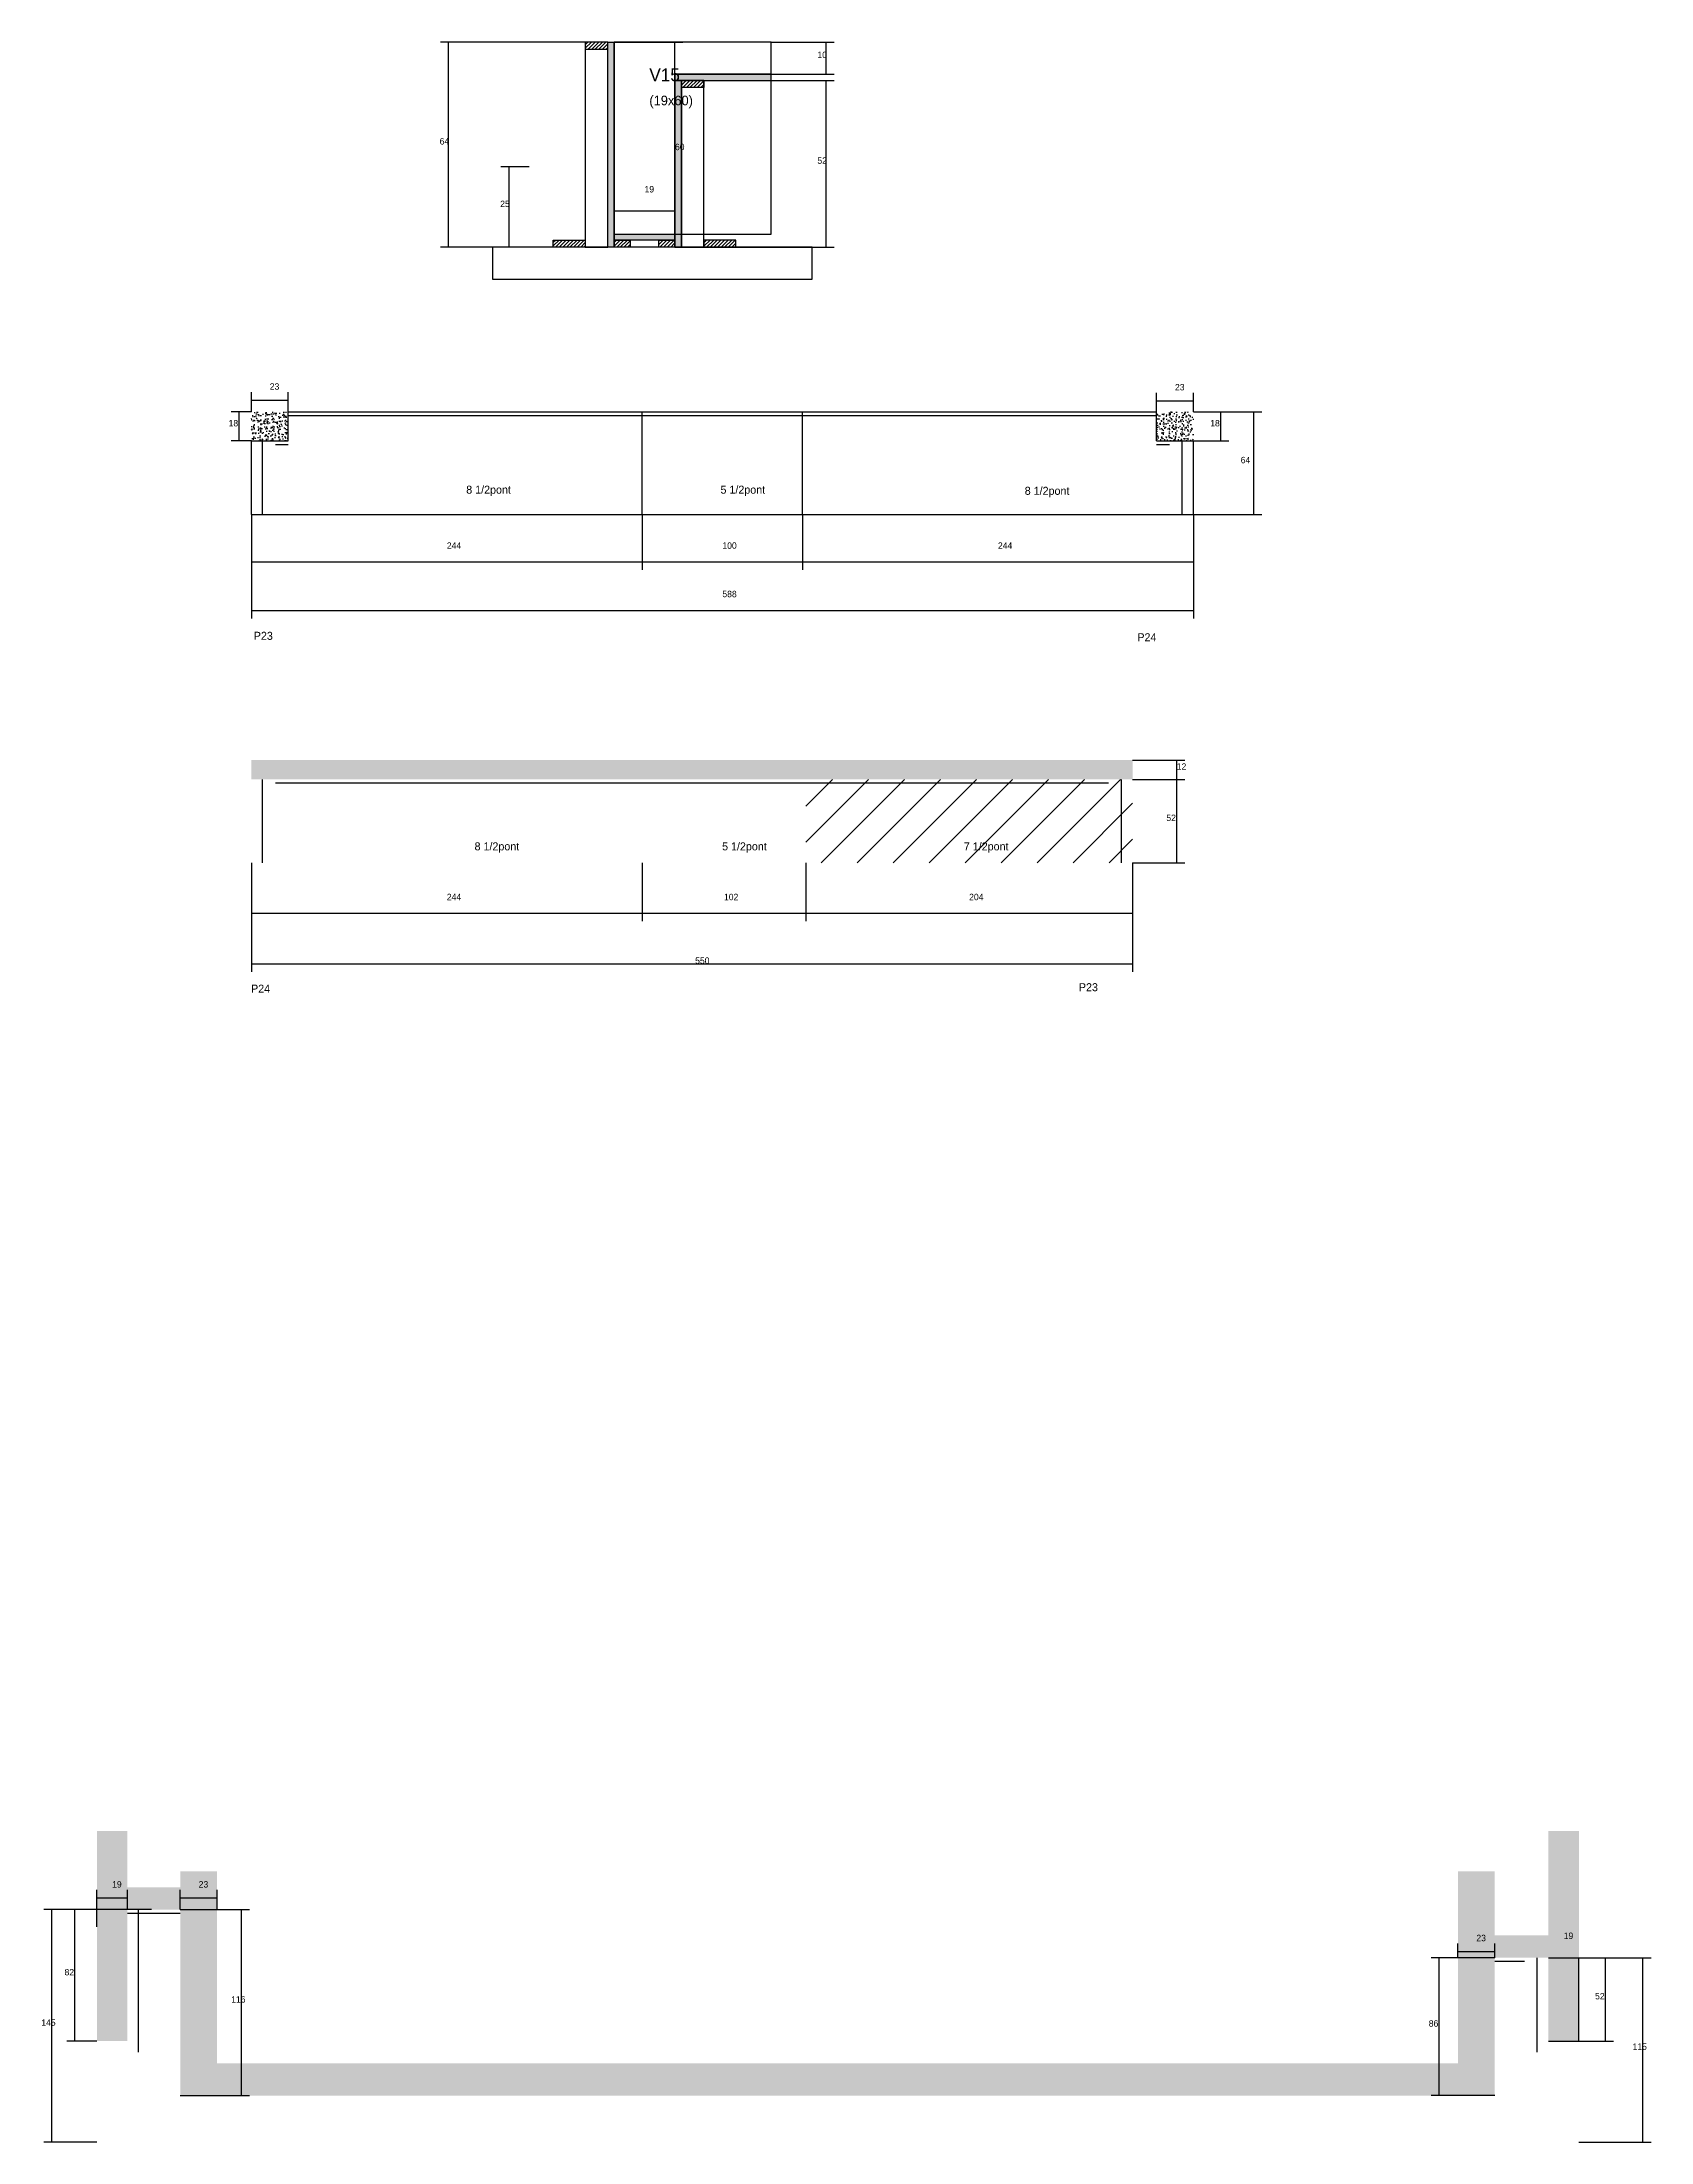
# Model space of a CAD drawing. Header units: metres. Extents: x -10353 to -6432, y 8505 to 9859.
# Drawn here: x -8559 to -7555, y 8505 to 9816 of the extents above; entities that cross this region are included whole.
import ezdxf

# ---------------------------------------------------------------- set-up
doc = ezdxf.new("R2010")
doc.units = ezdxf.units.M
for name, color, linetype in [('CONCRETO', 251, 'Continuous'), ('COTA', 4, 'Continuous'), ('Cota Seção (2x)', 4, 'Continuous'), ('Hachura', 253, 'Continuous'), ('Madeira', 126, 'Continuous'), ('NOMENCLATURA', 7, 'Continuous'), ('Painéis', 200, 'Continuous'), ('SARR_2.2x7', 40, 'Continuous'), ('Texto Seção', 7, 'Continuous')]:
    doc.layers.add(name, color=color, linetype=linetype)

msp = doc.modelspace()

# ---------------------------------------------------------------- hatches: boundary and pattern name
at = {"layer": 'COTA'}
h = msp.add_hatch(dxfattribs=at)
h.set_pattern_fill('AR-CONC', scale=0.03)
h.paths.add_polyline_path([(-8405.7, 9585.1), (-8428.7, 9585.1), (-8428.7, 9567.1), (-8405.7, 9567.1)])
h = msp.add_hatch(dxfattribs=at)
h.set_pattern_fill('AR-CONC', scale=0.03)
h.paths.add_polyline_path([(-7863.7, 9585.1), (-7863.7, 9567.1), (-7840.7, 9567.1), (-7840.7, 9585.1)])
h = msp.add_hatch(dxfattribs=at)
h.set_pattern_fill('AR-CONC', scale=0.03)
h.paths.add_polyline_path([(-8082.7, 9355.8), (-7878.7, 9355.8), (-7878.7, 9367.8), (-8428.7, 9367.8), (-8428.7, 9355.8)])
h = msp.add_hatch(dxfattribs=at)
h.set_pattern_fill('AR-CONC', scale=0.03)
h.paths.add_polyline_path([(-8450.1, 8554.4), (-8450.1, 8674.4), (-8473.1, 8674.4), (-8473.1, 8664.4), (-8506.1, 8664.4), (-8506.1, 8699.4), (-8525.1, 8699.4), (-8525.1, 8568.4), (-8506.1, 8568.4), (-8506.1, 8650.4), (-8473.1, 8650.4), (-8473.1, 8534.4), (-8450.1, 8534.4), (-7675.6, 8534.4), (-7652.6, 8534.4), (-7652.6, 8620.4), (-7619.1, 8620.4), (-7619.1, 8568.4), (-7600.1, 8568.4), (-7600.1, 8699.4), (-7619.1, 8699.4), (-7619.1, 8634.4), (-7652.6, 8634.4), (-7652.6, 8674.4), (-7675.6, 8674.4), (-7675.6, 8554.4)])
at = {"layer": 'Hachura'}
h = msp.add_hatch(dxfattribs=at)
h.set_pattern_fill('ANSI31', scale=0.5)
h.paths.add_polyline_path([(-8220.3, 9816), (-8220.3, 9811.6), (-8220.3, 9811.6), (-8206.3, 9811.6), (-8206.3, 9811.6), (-8206.3, 9816), (-8206.3, 9816), (-8220.3, 9816)])
h = msp.add_hatch(color=8, dxfattribs=at)
h.dxf.hatch_style = 1
h.paths.add_polyline_path([(-8206.3, 9816), (-8202.3, 9816), (-8202.3, 9816), (-8202.3, 9688), (-8202.3, 9688), (-8206.3, 9688), (-8206.3, 9688), (-8206.3, 9816)])
h = msp.add_hatch(color=8, dxfattribs=at)
h.dxf.hatch_style = 1
h.paths.add_polyline_path([(-8104.3, 9792), (-8104.3, 9796), (-8104.3, 9796), (-8164.3, 9796), (-8164.3, 9796), (-8164.3, 9792), (-8164.3, 9792), (-8104.3, 9792)])
h = msp.add_hatch(color=8, dxfattribs=at)
h.dxf.hatch_style = 1
h.paths.add_polyline_path([(-8160.3, 9792), (-8164.3, 9792), (-8164.3, 9792), (-8164.3, 9688), (-8164.3, 9688), (-8160.3, 9688), (-8160.3, 9688), (-8160.3, 9792)])
h = msp.add_hatch(dxfattribs=at)
h.set_pattern_fill('ANSI31', scale=0.5)
h.paths.add_polyline_path([(-8146.3, 9792), (-8146.3, 9787.6), (-8146.3, 9787.6), (-8160.3, 9787.6), (-8160.3, 9787.6), (-8160.3, 9792), (-8160.3, 9792), (-8146.3, 9792)])
h = msp.add_hatch(dxfattribs=at)
h.set_pattern_fill('ANSI31', scale=0.5)
h.paths.add_polyline_path([(-8240.3, 9688), (-8240.3, 9692.4), (-8240.3, 9692.4), (-8220.3, 9692.4), (-8220.3, 9692.4), (-8220.3, 9688), (-8220.3, 9688), (-8240.3, 9688)])
h = msp.add_hatch(color=8, dxfattribs=at)
h.dxf.hatch_style = 1
h.paths.add_polyline_path([(-8202.3, 9692.4), (-8202.3, 9696), (-8202.3, 9696), (-8164.3, 9696), (-8164.3, 9696), (-8164.3, 9692.4), (-8164.3, 9692.4), (-8202.3, 9692.4)])
h = msp.add_hatch(dxfattribs=at)
h.set_pattern_fill('ANSI31', scale=0.5)
h.paths.add_polyline_path([(-8202.3, 9688), (-8202.3, 9692.4), (-8202.3, 9692.4), (-8192.3, 9692.4), (-8192.3, 9692.4), (-8192.3, 9688), (-8192.3, 9688), (-8202.3, 9688)])
h = msp.add_hatch(dxfattribs=at)
h.set_pattern_fill('ANSI31', scale=0.5)
h.paths.add_polyline_path([(-8174.3, 9688), (-8174.3, 9692.4), (-8174.3, 9692.4), (-8164.3, 9692.4), (-8164.3, 9692.4), (-8164.3, 9688), (-8164.3, 9688), (-8174.3, 9688)])
h = msp.add_hatch(dxfattribs=at)
h.set_pattern_fill('ANSI31', scale=0.5)
h.paths.add_polyline_path([(-8126.3, 9688), (-8126.3, 9692.4), (-8126.3, 9692.4), (-8146.3, 9692.4), (-8146.3, 9692.4), (-8146.3, 9688), (-8146.3, 9688), (-8126.3, 9688)])
h = msp.add_hatch(dxfattribs=at)
h.set_pattern_fill('ANSI31', scale=5)
h.paths.add_polyline_path([(-8082.7, 9355.8), (-8082.7, 9303.8), (-7878.7, 9303.8), (-7878.7, 9355.8)])

# ---------------------------------------------------------------- linework, layer by layer
at = {"layer": 'CONCRETO'}
for points in [[(-8104.3, 9796), (-8104.3, 9816), (-8202.3, 9816), (-8202.3, 9816), (-8202.3, 9816), (-8202.3, 9696), (-8164.3, 9696), (-8164.3, 9786), (-8164.3, 9796)], [(-8202.3, 9696), (-8104.3, 9696), (-8104.3, 9816), (-8202.3, 9816)]]:
    msp.add_lwpolyline(points, close=True, dxfattribs=at)
at = {"layer": 'COTA'}
for p, q in [((-8220.3, 9816), (-8310.7, 9816)), ((-8305.7, 9688), (-8305.7, 9816)), ((-8104.3, 9816), (-8064.9, 9816)), ((-8069.9, 9796), (-8069.9, 9816)), ((-8146.3, 9792), (-8064.9, 9792)), ((-8104.3, 9796), (-8064.9, 9796)), ((-8069.9, 9688), (-8069.9, 9792)), ((-8255.3, 9738), (-8272.9, 9738)), ((-8267.9, 9688), (-8267.9, 9738)), ((-8240.3, 9688), (-8310.7, 9688)), ((-8248.4, 9688), (-8272.9, 9688)), ((-8126.3, 9688), (-8064.9, 9688)), ((-8428.7, 9585.1), (-8428.7, 9597.5)), ((-8405.7, 9585.1), (-8405.7, 9597.5)), ((-7863.7, 9585.1), (-7863.7, 9597.1)), ((-7840.7, 9585.1), (-7840.7, 9597.1)), ((-8428.7, 9585.1), (-8441.4, 9585.1)), ((-8436.4, 9567.1), (-8436.4, 9585.1)), ((-8428.7, 9592.5), (-8405.7, 9592.5)), ((-7863.7, 9592.1), (-7840.7, 9592.1)), ((-7840.7, 9585.1), (-7798.1, 9585.1)), ((-7840.7, 9585.1), (-7818.7, 9585.1)), ((-7823.7, 9567.1), (-7823.7, 9585.1)), ((-7803.1, 9521.1), (-7803.1, 9585.1)), ((-8428.7, 9567.1), (-8441.4, 9567.1)), ((-7840.7, 9567.1), (-7818.7, 9567.1)), ((-8428.7, 9521.1), (-8428.7, 9486.6)), ((-8428.7, 9521.1), (-8428.7, 9456.3)), ((-8184.7, 9521.1), (-8184.7, 9486.6)), ((-8184.7, 9521.1), (-8184.7, 9486.6)), ((-8084.7, 9521.1), (-8084.7, 9486.6)), ((-8084.7, 9521.1), (-8084.7, 9486.6)), ((-7840.7, 9521.1), (-7840.7, 9486.6)), ((-7840.7, 9521.1), (-7798.1, 9521.1)), ((-7840.7, 9521.1), (-7840.7, 9456.3)), ((-8428.7, 9491.6), (-8184.7, 9491.6)), ((-8184.7, 9491.6), (-8084.7, 9491.6)), ((-8084.7, 9491.6), (-7840.7, 9491.6)), ((-8428.7, 9461.3), (-7840.7, 9461.3)), ((-7878.7, 9367.8), (-7846.1, 9367.8)), ((-7851.1, 9355.8), (-7851.1, 9367.8)), ((-7878.7, 9355.8), (-7846.1, 9355.8)), ((-7878.7, 9355.8), (-7846.1, 9355.8)), ((-7851.1, 9303.8), (-7851.1, 9355.8)), ((-8428.7, 9303.8), (-8428.7, 9235.7)), ((-8428.7, 9303.8), (-8428.7, 9267.3)), ((-8184.7, 9303.8), (-8184.7, 9267.3)), ((-8184.7, 9303.8), (-8184.7, 9267.3)), ((-8082.7, 9303.8), (-8082.7, 9267.3)), ((-8082.7, 9303.8), (-8082.7, 9267.3)), ((-7878.7, 9303.8), (-7878.7, 9267.3)), ((-7878.7, 9303.8), (-7878.7, 9235.7)), ((-7878.7, 9303.8), (-7846.1, 9303.8)), ((-8428.7, 9272.3), (-8184.7, 9272.3)), ((-8184.7, 9272.3), (-8082.7, 9272.3)), ((-8082.7, 9272.3), (-7878.7, 9272.3)), ((-8428.7, 9240.7), (-7878.7, 9240.7)), ((-8491.1, 8650.4), (-8558.3, 8650.4)), ((-8553.3, 8505.4), (-8553.3, 8650.4)), ((-8508.5, 8650.4), (-8543.8, 8650.4)), ((-8538.8, 8568.4), (-8538.8, 8650.4)), ((-8525.1, 8639.6), (-8525.1, 8662.7)), ((-8525.1, 8657.7), (-8506.1, 8657.7)), ((-8506.1, 8650.4), (-8506.1, 8662.7)), ((-8473.1, 8650.4), (-8473.1, 8662.7)), ((-8473.1, 8657.7), (-8450.1, 8657.7)), ((-8473.1, 8650.4), (-8429.8, 8650.4)), ((-8450.1, 8650.4), (-8450.1, 8662.7)), ((-8434.8, 8534.4), (-8434.8, 8650.4)), ((-7675.6, 8620.4), (-7675.6, 8629.2)), ((-7675.6, 8624.2), (-7652.6, 8624.2)), ((-7652.6, 8620.4), (-7652.6, 8629.2)), ((-7652.6, 8620.4), (-7692.3, 8620.4)), ((-7687.3, 8534.4), (-7687.3, 8620.4)), ((-7619.1, 8620.4), (-7578.5, 8620.4)), ((-7619.1, 8620.4), (-7595.1, 8620.4)), ((-7619.1, 8620.4), (-7555.1, 8620.4)), ((-7600.1, 8568.4), (-7600.1, 8620.4)), ((-7583.5, 8568.4), (-7583.5, 8620.4)), ((-7560.1, 8505.4), (-7560.1, 8620.4)), ((-8525.1, 8568.4), (-8543.8, 8568.4)), ((-7619.1, 8568.4), (-7578.5, 8568.4)), ((-7600.1, 8568.4), (-7595.1, 8568.4)), ((-8473.1, 8534.4), (-8429.8, 8534.4)), ((-7652.6, 8534.4), (-7692.3, 8534.4)), ((-8525.1, 8505.4), (-8558.3, 8505.4)), ((-7600.1, 8505.4), (-7555.1, 8505.4))]:
    msp.add_line(p, q, dxfattribs=at)
at = {"layer": 'Cota Seção (2x)'}
for p, q in [((-8202.3, 9816), (-8159.3, 9816)), ((-8164.3, 9696), (-8164.3, 9816)), ((-8202.3, 9696), (-8202.3, 9715.6)), ((-8164.3, 9696), (-8164.3, 9715.6)), ((-8202.3, 9710.6), (-8164.3, 9710.6)), ((-8202.3, 9696), (-8159.3, 9696))]:
    msp.add_line(p, q, dxfattribs=at)
at = {"layer": 'Madeira'}
for points in [[(-8220.3, 9816), (-8220.3, 9811.6), (-8206.3, 9811.6), (-8206.3, 9816)], [(-8220.3, 9688), (-8206.3, 9688), (-8206.3, 9816), (-8220.3, 9816)], [(-8146.3, 9792), (-8146.3, 9787.6), (-8160.3, 9787.6), (-8160.3, 9792)], [(-8146.3, 9792), (-8160.3, 9792), (-8160.3, 9688), (-8146.3, 9688)], [(-8278.2, 9668), (-8078.6, 9668), (-8078.6, 9688), (-8278.2, 9688)], [(-8240.3, 9688), (-8240.3, 9692.4), (-8220.3, 9692.4), (-8220.3, 9688)], [(-8202.3, 9688), (-8202.3, 9692.4), (-8192.3, 9692.4), (-8192.3, 9688)], [(-8174.3, 9688), (-8174.3, 9692.4), (-8164.3, 9692.4), (-8164.3, 9688)], [(-8126.3, 9688), (-8126.3, 9692.4), (-8146.3, 9692.4), (-8146.3, 9688)]]:
    msp.add_lwpolyline(points, close=True, dxfattribs=at)
at = {"layer": 'Painéis'}
for p, q in [((-8202.3, 9688), (-8202.3, 9816)), ((-8164.3, 9796), (-8104.3, 9796)), ((-8164.3, 9792), (-8164.3, 9796)), ((-8164.3, 9688), (-8164.3, 9792)), ((-8104.3, 9792), (-8104.3, 9796)), ((-8202.3, 9696), (-8164.3, 9696)), ((-8202.3, 9692.4), (-8202.3, 9696)), ((-8164.3, 9692.4), (-8164.3, 9696)), ((-8405.7, 9585.1), (-7863.7, 9585.1)), ((-8405.7, 9567.1), (-8405.7, 9585.1)), ((-8184.7, 9521.1), (-8184.7, 9585.1)), ((-8084.7, 9521.1), (-8084.7, 9585.1)), ((-7863.7, 9567.1), (-7863.7, 9585.1)), ((-8428.7, 9567.1), (-8405.7, 9567.1)), ((-8428.7, 9521.1), (-8428.7, 9567.1)), ((-7863.7, 9567.1), (-7840.7, 9567.1)), ((-7840.7, 9521.1), (-7840.7, 9567.1)), ((-8428.7, 9521.1), (-7840.7, 9521.1))]:
    msp.add_line(p, q, dxfattribs=at)
for points in [[(-8206.3, 9816), (-8202.3, 9816), (-8202.3, 9688), (-8206.3, 9688)], [(-8104.3, 9792), (-8104.3, 9796), (-8164.3, 9796), (-8164.3, 9792)], [(-8160.3, 9792), (-8164.3, 9792), (-8164.3, 9688), (-8160.3, 9688)], [(-8202.3, 9692.4), (-8202.3, 9696), (-8164.3, 9696), (-8164.3, 9692.4)]]:
    msp.add_lwpolyline(points, close=True, dxfattribs=at)
at = {"layer": 'SARR_2.2x7'}
for p, q in [((-8405.7, 9582.9), (-8184.7, 9582.9)), ((-8184.7, 9582.9), (-8084.7, 9582.9)), ((-8084.7, 9582.9), (-7863.7, 9582.9)), ((-8421.7, 9521.1), (-8421.7, 9567.1)), ((-8413.7, 9564.9), (-8405.7, 9564.9)), ((-7863.7, 9564.9), (-7855.7, 9564.9)), ((-7847.7, 9521.1), (-7847.7, 9567.1)), ((-8421.7, 9303.8), (-8421.7, 9355.8)), ((-8413.7, 9353.6), (-8184.7, 9353.6)), ((-8184.7, 9353.6), (-8082.7, 9353.6)), ((-8082.7, 9353.6), (-7893.7, 9353.6)), ((-7885.7, 9303.8), (-7885.7, 9355.8)), ((-8499.1, 8561.4), (-8499.1, 8650.4)), ((-8506.1, 8648.2), (-8473.1, 8648.2)), ((-7652.6, 8618.2), (-7634.1, 8618.2)), ((-7626.1, 8561.4), (-7626.1, 8620.4))]:
    msp.add_line(p, q, dxfattribs=at)

# ---------------------------------------------------------------- texts
at = {"layer": 'COTA'}
for s, p in [('10', (-8075.4, 9806)), ('64', (-8311.2, 9752)), ('52', (-8075.4, 9740)), ('25', (-8273.4, 9713)), ('23', (-8417.2, 9599)), ('23', (-7852.2, 9598.6)), ('18', (-8442.9, 9576.1)), ('18', (-7830.2, 9576.1)), ('64', (-7811.2, 9553.1)), ('244', (-8306.7, 9499.7)), ('100', (-8134.7, 9499.7)), ('244', (-7962.7, 9499.7)), ('588', (-8134.7, 9469.5)), ('12', (-7851.1, 9361.8)), ('52', (-7857.6, 9329.8)), ('244', (-8306.7, 9280.4)), ('102', (-8133.7, 9280.4)), ('204', (-7980.7, 9280.4)), ('550', (-8151.7, 9240.7)), ('19', (-8515.6, 8664.2)), ('23', (-8461.6, 8664.2)), ('23', (-7664.1, 8630.7)), ('19', (-7609.6, 8632.1)), ('82', (-8545.3, 8609.4)), ('52', (-7590, 8594.4)), ('116', (-8441.3, 8592.4)), ('145', (-8559.8, 8577.9)), ('86', (-7693.8, 8577.4)), ('115', (-7566.6, 8562.9))]:
    msp.add_text(s, height=4, dxfattribs=at).set_placement(p)
at = {"layer": 'Cota Seção (2x)'}
for s, p in [('60', (-8164.3, 9748.5)), ('19', (-8183.3, 9722.1))]:
    msp.add_text(s, height=4, dxfattribs=at).set_placement(p)
at = {"layer": 'NOMENCLATURA'}
for s, p in [('8 1/2pont', (-8294.6, 9534.1)), ('5 1/2pont', (-8135.9, 9534.1)), ('8 1/2pont', (-7946, 9533.4)), ('P23', (-8427.2, 9442.9)), ('P24', (-7875.7, 9442)), ('8 1/2pont', (-8289.4, 9311.5)), ('5 1/2pont', (-8134.9, 9311.5)), ('7 1/2pont', (-7984, 9311.5)), ('P24', (-8428.9, 9222.7)), ('P23', (-7912.2, 9223.6))]:
    msp.add_text(s, height=5, dxfattribs=at).set_placement(p)
at = {"layer": 'Texto Seção'}
for s, height, p in [('V15', 8, (-8180.3, 9791.5)), ('(19x60)', 6, (-8180.3, 9776.5))]:
    msp.add_text(s, height=height, dxfattribs=at).set_placement(p)

doc.saveas('drawing.dxf')
